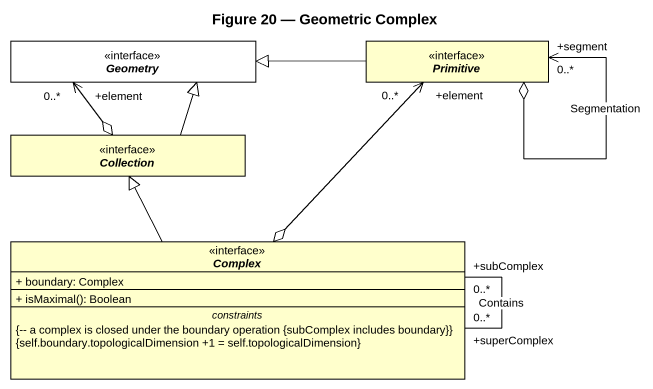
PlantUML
@startuml
title Figure 20 — Geometric Complex
hide circle
hide empty members
skinparam classAttributeIconSize 0
interface Geometry #FFFFFF
interface Primitive
interface Collection
interface Complex {
  + boundary: Complex
  --
  + isMaximal(): Boolean
  -- constraints --
  {-- a complex is closed under the boundary operation {subComplex includes boundary}}
  {self.boundary.topologicalDimension +1 = self.topologicalDimension}
}
Primitive -left-|> Geometry
Primitive o--> "+segment\n0..*" Primitive : Segmentation
Primitive "+element\n0..*" <--o Complex
Collection -up-|> Geometry
Collection o-up-> "+element\n0..*" Geometry
Complex -up-|> Collection
Complex "+superComplex\n0..*" -- "+subComplex\n0..*" Complex : Contains
@enduml
